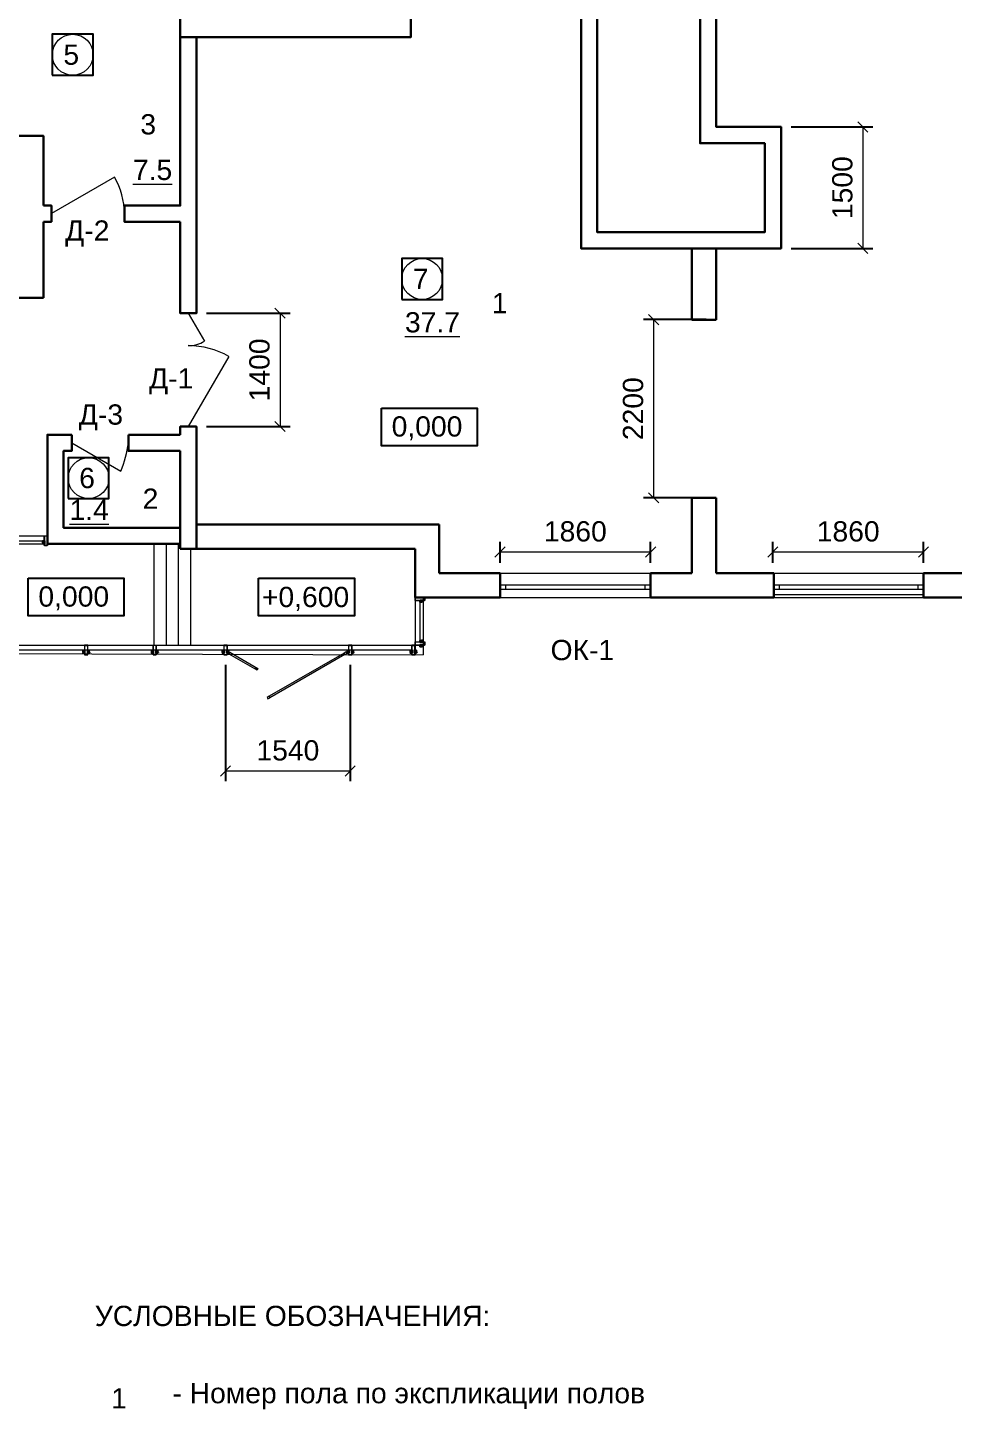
# Model space of a CAD drawing. Header units: metres. Extents: x 0 to 62.5, y -0.5 to 27.6.
# Drawn here: x 13.48 to 24.91, y 1.22 to 18.29 of the extents above; entities that cross this region are included whole.
import ezdxf
from ezdxf.enums import TextEntityAlignment as Align

# ---------------------------------------------------------------- set-up
doc = ezdxf.new("R2010")
doc.units = ezdxf.units.M
doc.header["$MEASUREMENT"] = 0
for name, color, linetype, lineweight in [('Level 50', 7, 'Continuous', 0), ('окна', 153, 'Continuous', 18), ('Полы', 12, 'Continuous', 13), ('стена', 7, 'Continuous', 40)]:
    doc.layers.add(name, color=color, linetype=linetype, lineweight=lineweight)
doc.layers.add('YOLO_TABLE', color=1, linetype='Continuous')
doc.styles.get("Standard").update_dxf_attribs({"font": 'CS_Gost2304.shx'})
doc.styles.add('Style-Arial', font='arial.ttf')
doc.dimstyles.get("Standard").update_dxf_attribs({"dimtxt": 0.18, "dimasz": 0.18, "dimexe": 0.18, "dimexo": 0.0625, "dimgap": 0.09, "dimtad": 0, "dimtih": 1, "dimtoh": 1, "dimdec": 4, "dimzin": 0, "dimdsep": 46, "dimtxsty": 'STANDARD', "dimcen": 0.09, "dimadec": 0, "dimazin": 0, "dimtfac": 1, "dimtdec": 4, "dimtofl": 0, "dimtmove": 0, "dimatfit": 3, "dimfxl": 1, "dimtolj": 1, "dimtzin": 0, "dimarcsym": 0})

# ---------------------------------------------------------------- blocks, each defined once
blk = doc.blocks.new('stoyka_R')
at = {"color": 0, "linetype": 'ByBlock', "lineweight": 0}
for points in [[(-35, 97), (-36, 97), (-36, 96), (-36, 96), (-36, 95), (-34, 94, -0.278117), (-34, 93, -0.298632), (-34, 93), (-37, 92, -1.227062), (-37, 93), (-35, 94), (-37, 94), (-38, 94), (-40, 94), (-45, 92, -1.262793), (-45, 93), (-41, 96), (-40, 96), (-40, 95, 0.414214), (-40, 95), (-38, 95, 0.414214), (-38, 95), (-38, 96), (-38, 96), (-38, 97), (-39, 97, -0.954089), (-39, 97), (-38, 99), (-36, 99), (-34, 97, -0.954089)], [(-35, 82), (-36, 82), (-36, 83), (-36, 83), (-36, 84), (-34, 85, 0.278117), (-34, 86, 0.298632), (-34, 86), (-37, 87, 1.227062), (-37, 86), (-35, 86), (-37, 85), (-38, 86), (-40, 86), (-45, 87, 1.262793), (-45, 86), (-41, 83), (-40, 83), (-40, 84, -0.414214), (-40, 85), (-38, 85, -0.414214), (-38, 84), (-38, 83), (-38, 83), (-38, 82), (-39, 82, 0.954089), (-39, 82), (-38, 80), (-36, 80), (-34, 82, 0.954089)], [(35, 97), (36, 97), (36, 96), (36, 96), (36, 95), (34, 94, 0.278117), (33, 93, 0.298632), (34, 93), (37, 92, 1.227062), (37, 93), (35, 94), (37, 94), (38, 94), (40, 94), (45, 92, 1.262793), (45, 93), (41, 96), (40, 96), (40, 95, -0.414214), (39, 95), (38, 95, -0.414214), (38, 95), (38, 96), (37, 96), (37, 97), (39, 97, 0.954089), (39, 97), (37, 99), (36, 99), (34, 97, 0.954089)], [(35, 82), (36, 82), (36, 83), (36, 83), (36, 84), (34, 85, -0.278117), (33, 86, -0.298632), (34, 86), (37, 87, -1.227062), (37, 86), (35, 86), (37, 85), (38, 86), (40, 86), (45, 87, -1.262793), (45, 86), (41, 83), (40, 83), (40, 84, 0.414214), (39, 85), (38, 85, 0.414214), (38, 84), (38, 83), (37, 83), (37, 82), (39, 82, -0.954089), (39, 82), (37, 80), (36, 80), (34, 82, -0.954089)]]:
    blk.add_lwpolyline(points, format="xyb", close=True, dxfattribs=at)
at = {"color": 0, "linetype": 'ByBlock', "lineweight": -2}
for points in [[(-20, 63), (-20, 0), (20, 0), (20, 63), (19, 64, 0.580174), (18, 63), (18, 61), (15, 61), (15, 69), (14, 70), (15, 70), (15, 79), (18, 79), (18, 77, 0.580174), (19, 77), (20, 77), (20, 81), (15, 81), (15, 98), (33, 98), (33, 96), (32, 96, 0.414214), (31, 96), (31, 95), (35, 95, 0.414214), (35, 95), (35, 96), (35, 96), (35, 99), (39, 99), (39, 96), (38, 96), (38, 95, 0.414214), (38, 95), (39, 95, 0.414214), (40, 95), (40, 99, 0.414214), (39, 100), (20, 100), (20, 120), (-20, 120), (-20, 100), (-40, 100, 0.414214), (-40, 99), (-40, 95, 0.414214), (-40, 95), (-38, 95, 0.414214), (-38, 95), (-38, 96), (-39, 96), (-39, 99), (-35, 99), (-35, 96), (-35, 96), (-35, 95, 0.414214), (-35, 95), (-32, 95), (-32, 96, 0.414214), (-32, 96), (-34, 96), (-34, 98), (-15, 98), (-15, 81), (-20, 81), (-20, 77), (-19, 77, 0.580174), (-18, 77), (-18, 79), (-15, 79), (-15, 70), (-15, 70), (-15, 69), (-15, 61), (-18, 61), (-18, 63, 0.580174), (-19, 64)], [(-39, 79), (-30, 79), (-22, 76), (-16, 76, 0.414214), (-15, 76), (-15, 76, 0.23461), (-15, 77), (-16, 77, 0.303619), (-17, 77), (-18, 77), (-22, 77), (-30, 80), (-34, 80), (-34, 83), (-34, 84), (-35, 84), (-35, 83), (-35, 83), (-35, 80), (-39, 80), (-39, 83), (-38, 83), (-38, 84), (-40, 84), (-40, 60), (-20, 60), (-20, 61), (-22, 61), (-22, 64), (-18, 64), (-16, 62, 0.979824), (-16, 63), (-18, 65), (-23, 65), (-23, 61), (-39, 61), (-39, 79)], [(39, 79), (30, 79), (22, 76), (16, 76, -0.414214), (15, 76), (15, 76, -0.23461), (15, 77), (16, 77, -0.303619), (17, 77), (18, 77), (22, 77), (30, 80), (33, 80), (33, 83), (33, 84), (35, 84), (35, 83), (34, 83), (34, 80), (39, 80), (39, 83), (38, 83), (38, 84), (40, 84), (40, 60), (20, 60), (20, 61), (22, 61), (22, 64), (18, 64), (16, 62, -0.979824), (16, 63), (18, 65), (23, 65), (23, 61), (39, 61), (39, 79)]]:
    blk.add_lwpolyline(points, format="xyb", close=True, dxfattribs=at)
at = {"lineweight": 0}
for points in [[(-37, 92), (-25, 92)], [(-37, 87), (-25, 87)], [(37, 92), (25, 92)], [(37, 87), (25, 87)]]:
    blk.add_lwpolyline(points, dxfattribs=at)
for points in [[(-25, 83), (-15, 83), (-15, 95), (-25, 95)], [(25, 83), (15, 83), (15, 95), (25, 95)]]:
    blk.add_lwpolyline(points, close=True, dxfattribs=at)
at = {"color": 0, "linetype": 'ByBlock', "lineweight": -2}
blk.add_lwpolyline([(18, 59), (18, 3), (-18, 3), (-18, 59), (-13, 59), (-13, 100), (-18, 100), (-18, 118), (18, 118), (18, 100), (13, 100), (13, 59)], close=True, dxfattribs=at)
blk = doc.blocks.new('_Oblique')
at = {"color": 0, "linetype": 'ByBlock', "lineweight": -2}
blk.add_line((0.5, 0.5), (-0.5, -0.5), dxfattribs=at)
blk = doc.blocks.new('*D59')
at = {"color": 0, "lineweight": -2, "transparency": 16777216}
for p, q in [((15.688, 14.761), (16.721, 14.761)), ((15.688, 13.361), (16.721, 13.361))]:
    blk.add_line(p, q, dxfattribs=at)
at = {"color": 5, "lineweight": 0, "transparency": 16777216}
blk.add_line((16.596, 14.761), (16.596, 13.361), dxfattribs=at)
at = {"layer": 'Defpoints', "color": 0, "transparency": 16777216}
for p in [(15.563, 14.761), (15.563, 13.361), (16.596, 13.361)]:
    blk.add_point(p, dxfattribs=at)
at = {"color": 5, "lineweight": 0, "transparency": 16777216, "xscale": 0.125, "yscale": 0.125, "zscale": 0.125}
for p, rotation in [((16.596, 14.761), 90), ((16.596, 13.361), 270)]:
    blk.add_blockref('_Oblique', p, dxfattribs=dict(at, rotation=rotation))
at = {"color": 0, "transparency": 16777216, "insert": (16.343, 14.061), "char_height": 0.25, "attachment_point": 5, "rotation": 90, "style": 'Style-Arial'}
blk.add_mtext('1400', dxfattribs=at)
blk = doc.blocks.new('TerminatorOpen')
at = {"color": 0, "linetype": 'ByBlock', "lineweight": -2}
for q in [(-1, 0.5), (-1, 0), (-1, -0.5)]:
    blk.add_line((0, 0), q, dxfattribs=at)
blk = doc.blocks.new('*D60')
at = {"color": 0, "lineweight": -2, "transparency": 16777216}
for p, q in [((19.313, 11.677), (19.313, 11.937)), ((21.173, 11.677), (21.173, 11.937))]:
    blk.add_line(p, q, dxfattribs=at)
at = {"color": 5, "lineweight": 0, "transparency": 16777216}
blk.add_line((19.313, 11.812), (21.173, 11.812), dxfattribs=at)
at = {"layer": 'Defpoints', "color": 0, "transparency": 16777216}
for p in [(21.173, 11.812), (19.313, 11.552), (21.173, 11.552)]:
    blk.add_point(p, dxfattribs=at)
at = {"color": 5, "lineweight": 0, "transparency": 16777216, "xscale": 0.125, "yscale": 0.125, "zscale": 0.125, "rotation": 180}
blk.add_blockref('_Oblique', (19.313, 11.812), dxfattribs=at)
at = {"color": 5, "lineweight": 0, "transparency": 16777216, "xscale": 0.125, "yscale": 0.125, "zscale": 0.125}
blk.add_blockref('_Oblique', (21.173, 11.812), dxfattribs=at)
at = {"color": 0, "transparency": 16777216, "insert": (20.243, 12.065), "char_height": 0.25, "attachment_point": 5, "style": 'Style-Arial'}
blk.add_mtext('1860', dxfattribs=at)
blk = doc.blocks.new('*D61')
at = {"color": 0, "lineweight": -2, "transparency": 16777216}
for p, q in [((22.683, 11.677), (22.683, 11.937)), ((24.543, 11.677), (24.543, 11.937))]:
    blk.add_line(p, q, dxfattribs=at)
at = {"color": 5, "lineweight": 0, "transparency": 16777216}
blk.add_line((22.683, 11.812), (24.543, 11.812), dxfattribs=at)
at = {"layer": 'Defpoints', "color": 0, "transparency": 16777216}
for p in [(24.543, 11.812), (22.683, 11.552), (24.543, 11.552)]:
    blk.add_point(p, dxfattribs=at)
at = {"color": 5, "lineweight": 0, "transparency": 16777216, "xscale": 0.125, "yscale": 0.125, "zscale": 0.125, "rotation": 180}
blk.add_blockref('_Oblique', (22.683, 11.812), dxfattribs=at)
at = {"color": 5, "lineweight": 0, "transparency": 16777216, "xscale": 0.125, "yscale": 0.125, "zscale": 0.125}
blk.add_blockref('_Oblique', (24.543, 11.812), dxfattribs=at)
at = {"color": 0, "transparency": 16777216, "insert": (23.613, 12.065), "char_height": 0.25, "attachment_point": 5, "style": 'Style-Arial'}
blk.add_mtext('1860', dxfattribs=at)
blk = doc.blocks.new('*D77')
at = {"color": 0, "lineweight": -2, "transparency": 16777216}
for p, q in [((22.908, 17.062), (23.919, 17.062)), ((22.908, 15.562), (23.919, 15.562))]:
    blk.add_line(p, q, dxfattribs=at)
at = {"color": 5, "lineweight": 0, "transparency": 16777216}
blk.add_line((23.794, 17.062), (23.794, 15.562), dxfattribs=at)
at = {"layer": 'Defpoints', "color": 0, "transparency": 16777216}
for p in [(22.783, 17.062), (22.783, 15.562), (23.794, 15.562)]:
    blk.add_point(p, dxfattribs=at)
at = {"color": 5, "lineweight": 0, "transparency": 16777216, "xscale": 0.125, "yscale": 0.125, "zscale": 0.125}
for p, rotation in [((23.794, 17.062), 90), ((23.794, 15.562), 270)]:
    blk.add_blockref('_Oblique', p, dxfattribs=dict(at, rotation=rotation))
at = {"color": 0, "transparency": 16777216, "insert": (23.542, 16.312), "char_height": 0.25, "attachment_point": 5, "rotation": 90, "style": 'Style-Arial'}
blk.add_mtext('1500', dxfattribs=at)
blk = doc.blocks.new('*D79')
at = {"color": 0, "lineweight": -2, "transparency": 16777216}
for p, q in [((21.858, 14.682), (21.085, 14.682)), ((21.858, 12.482), (21.085, 12.482))]:
    blk.add_line(p, q, dxfattribs=at)
at = {"color": 5, "lineweight": 0, "transparency": 16777216}
blk.add_line((21.21, 14.682), (21.21, 12.482), dxfattribs=at)
at = {"layer": 'Defpoints', "color": 0, "transparency": 16777216}
for p in [(21.983, 14.682), (21.21, 12.482), (21.983, 12.482)]:
    blk.add_point(p, dxfattribs=at)
at = {"color": 5, "lineweight": 0, "transparency": 16777216, "xscale": 0.125, "yscale": 0.125, "zscale": 0.125}
for p, rotation in [((21.21, 14.682), 90), ((21.21, 12.482), 270)]:
    blk.add_blockref('_Oblique', p, dxfattribs=dict(at, rotation=rotation))
at = {"color": 0, "transparency": 16777216, "insert": (20.957, 13.582), "char_height": 0.25, "attachment_point": 5, "rotation": 90, "style": 'Style-Arial'}
blk.add_mtext('2200', dxfattribs=at)
blk = doc.blocks.new('*D82')
at = {"color": 0, "lineweight": -2, "transparency": 16777216}
for p, q in [((15.923, 10.416), (15.923, 8.982)), ((17.463, 10.416), (17.463, 8.982))]:
    blk.add_line(p, q, dxfattribs=at)
at = {"color": 5, "lineweight": 0, "transparency": 16777216}
blk.add_line((15.923, 9.107), (17.463, 9.107), dxfattribs=at)
at = {"layer": 'Defpoints', "color": 0, "transparency": 16777216}
for p in [(15.923, 10.541), (17.463, 10.541), (17.463, 9.107)]:
    blk.add_point(p, dxfattribs=at)
at = {"color": 5, "lineweight": 0, "transparency": 16777216, "xscale": 0.125, "yscale": 0.125, "zscale": 0.125, "rotation": 180}
blk.add_blockref('_Oblique', (15.923, 9.107), dxfattribs=at)
at = {"color": 5, "lineweight": 0, "transparency": 16777216, "xscale": 0.125, "yscale": 0.125, "zscale": 0.125}
blk.add_blockref('_Oblique', (17.463, 9.107), dxfattribs=at)
at = {"color": 0, "transparency": 16777216, "insert": (16.693, 9.36), "char_height": 0.25, "attachment_point": 5, "style": 'Style-Arial'}
blk.add_mtext('1540', dxfattribs=at)

msp = doc.modelspace()

# ---------------------------------------------------------------- linework, layer by layer
at = {"color": 7, "linetype": 'Continuous', "lineweight": 13}
for p, q in [((14.55267458, 16.44150456), (13.77325171, 15.99150456)), ((15.46325171, 14.7605698), (15.66325171, 14.41415964)), ((15.96325171, 14.22659521), (15.46325171, 13.3605698))]:
    msp.add_line(p, q, dxfattribs=at)
msp.add_lwpolyline([(15.56325171, 15.89150456), (15.56325171, 14.7605698), (15.36325171, 14.7605698), (15.36325171, 15.89150456)], dxfattribs=at)
at = {"linetype": 'Continuous', "lineweight": 13}
for points in [[(17.84768638, 13.12333108), (17.84768638, 13.58715796), (19.03183077, 13.58715796), (19.03183077, 13.12333108), (17.84768638, 13.12333108)], [(13.48433889, 11.02269813), (13.48433889, 11.48652501), (14.66848328, 11.48652501), (14.66848328, 11.02269813), (13.48433889, 11.02269813)], [(16.33146535, 11.02269813), (16.33146535, 11.48652501), (17.51560974, 11.48652501), (17.51560974, 11.02269813), (16.33146535, 11.02269813)]]:
    msp.add_lwpolyline(points, dxfattribs=at)
at = {"color": 7, "linetype": 'Continuous', "lineweight": 0}
msp.add_lwpolyline([(14.02325171, 13.1605698), (14.6294695, 12.8105698, 0.059797506), (14.72325171, 13.1605698, 1)], format="xyb", dxfattribs=at)
for centre, radius, start, end in [((13.77325171, 15.99150456), 0.9, 0, 30), ((15.46325171, 14.7605698), 0.4, 270, 300), ((15.46325171, 13.3605698), 1, 60, 90)]:
    msp.add_arc(centre, radius, start, end, dxfattribs=at)
at = {"layer": 'Level 50', "color": 7, "linetype": 'Continuous', "lineweight": 30}
for points in [[(18.01325171, 19.37150456), (20.51325171, 19.37150456), (20.51325171, 15.76150456), (21.98325171, 15.76150456)], [(21.98325171, 15.76150456), (22.58325171, 15.76150456), (22.58325171, 16.86150456), (21.78325171, 16.86150456), (21.78325171, 19.36948512)], [(12.66325171, 16.95150456), (12.66325171, 19.17150456), (15.36325171, 19.17150456), (15.36325171, 18.17150456), (18.21325171, 18.17150456), (18.21325171, 19.17150456)], [(18.21325171, 19.17150456), (20.31325171, 19.17150456), (20.31325171, 15.56150456), (21.98325171, 15.56150456)], [(21.98325171, 15.56150456), (22.78325171, 15.56150456), (22.78325171, 17.06150456), (21.98325171, 17.06150456), (21.98325171, 19.17150456)], [(15.56325171, 15.89150456), (15.56325171, 15.89150456), (15.56325171, 18.17150456), (15.36325171, 18.17150456), (15.36325171, 16.09150456), (14.67325171, 16.09150456)], [(13.67325171, 16.09150456), (13.67325171, 16.75150456), (13.67325171, 16.95150456), (12.66325171, 16.95150456)], [(13.67325171, 16.09150456), (13.77325171, 16.09150456), (13.77325171, 15.89150456), (13.67325171, 15.89150456)], [(14.67325171, 16.09150456), (14.67325171, 15.89150456), (15.36325171, 15.89150456)], [(13.67325171, 14.95150456), (13.67325171, 15.89150456)], [(15.56325171, 15.89150456), (15.56325171, 14.7605698), (15.36325171, 14.7605698), (15.36325171, 15.89150456)], [(21.68325171, 15.56150456), (21.68325171, 14.68150456)], [(21.98325171, 15.56150456), (21.98325171, 14.68150456)], [(21.98325171, 15.56150456), (21.98325171, 14.68150456)], [(12.74325171, 15.15150456), (12.74325171, 14.95150456), (13.67325171, 14.95150456)], [(21.98325171, 14.68150456), (21.68325171, 14.68150456)], [(15.36325171, 13.2605698), (15.36325171, 13.3605698), (15.56325171, 13.3605698), (15.56325171, 13.1505698)], [(14.02325171, 13.2605698), (14.02325171, 13.0605698), (13.92325171, 13.0605698), (13.92325171, 12.1105698), (15.36325171, 12.1105698), (15.36325171, 11.9105698), (13.72325171, 11.9105698), (13.72325171, 13.2605698), (14.02325171, 13.2605698)], [(14.72325171, 13.2605698), (14.72325171, 13.0605698), (15.36325171, 13.0605698)], [(15.36325171, 13.2605698), (14.72325171, 13.2605698)], [(15.56325171, 13.1505698), (15.56325171, 11.8505698)], [(15.36325171, 11.8505698), (15.36325171, 13.0605698)], [(21.68325171, 12.48150456), (21.68325171, 11.55150456)], [(21.68325171, 12.48150456), (21.98325171, 12.48150456)], [(21.98325171, 12.48150456), (21.98325171, 11.55150456)], [(21.98325171, 12.48150456), (21.98325171, 11.55150456)], [(15.56325171, 12.1505698), (18.56325171, 12.1505698)], [(18.56325171, 12.1505698), (18.56325171, 11.55150456)], [(15.36325171, 11.8505698), (18.26325171, 11.8505698)], [(18.26325171, 11.8505698), (18.26325171, 11.25150456)], [(18.56325171, 11.55150456), (19.31325171, 11.55150456)], [(19.31325171, 11.55150456), (19.31325171, 11.25150456)], [(21.17325171, 11.55150456), (21.68325171, 11.55150456)], [(21.17325171, 11.55150456), (21.17325171, 11.25150456)], [(21.98325171, 11.55150456), (22.69325171, 11.55150456)], [(22.69325171, 11.55150456), (22.69325171, 11.25150456)], [(24.54325171, 11.55150456), (24.54325092, 11.25150456)], [(24.54325171, 11.55150456), (25.34325171, 11.55150456)], [(19.31325171, 11.25150456), (18.26325171, 11.25150456)], [(22.69325171, 11.25150456), (21.17325171, 11.25150456)], [(24.54325171, 11.25150456), (25.77325171, 11.25150456)]]:
    msp.add_lwpolyline(points, dxfattribs=at)
at = {"layer": 'Level 50', "color": 7, "linetype": 'Continuous', "lineweight": 0}
for centre in [(14.03603408, 17.95362263), (18.35134017, 15.18379521), (14.2311711, 12.72412499)]:
    msp.add_circle(centre, 0.25242955, dxfattribs=at)
at = {"layer": 'YOLO_TABLE'}
for points in [[(13.78360454, 17.70119309), (14.28846363, 17.70119309), (14.28846363, 18.20605218), (13.78360454, 18.20605218)], [(18.09891062, 14.93136566), (18.60376971, 14.93136566), (18.60376971, 15.43622475), (18.09891062, 15.43622475)], [(17.84768638, 13.58715796), (19.03183077, 13.58715796), (19.03183077, 13.12333108), (17.84768638, 13.12333108)], [(13.97874156, 12.47169544), (14.48360065, 12.47169544), (14.48360065, 12.97655453), (13.97874156, 12.97655453)], [(13.48433889, 11.48652501), (14.66848328, 11.48652501), (14.66848328, 11.02269813), (13.48433889, 11.02269813)], [(16.33146535, 11.48652501), (17.51560974, 11.48652501), (17.51560974, 11.02269813), (16.33146535, 11.02269813)]]:
    msp.add_lwpolyline(points, close=True, dxfattribs=at)
at = {"layer": 'окна', "ltscale": 100}
for p, q in [((16.31250073, 10.35191076), (15.96597539, 10.55171114)), ((16.32249074, 10.36923703), (15.97596541, 10.56903741))]:
    msp.add_line(p, q, dxfattribs=at)
at = {"layer": 'окна'}
for points in [[(11.64325171, 12.0105698), (13.72325171, 12.0105698)], [(11.70325171, 11.9505698), (13.69025171, 11.9505698)], [(13.72125171, 11.9100698), (13.72125171, 12.0075698), (13.68525171, 12.0075698), (13.68525171, 11.9510698), (13.69025171, 11.9510698), (13.69025171, 11.9100698), (13.68525171, 11.9100698), (13.68525171, 11.8925698), (13.72125171, 11.8925698), (13.72125171, 11.9100698)], [(11.64325171, 11.8905698), (11.64325171, 10.6605698), (15.04325171, 10.6605698)], [(11.70325171, 11.9105698), (13.69025171, 11.9105698)], [(13.66605727, 11.9235698), (13.67825171, 11.9235698)], [(13.66610191, 11.9185698), (13.67825171, 11.9185698)], [(13.72125171, 11.9105698), (15.36325171, 11.9105698)], [(11.54325171, 11.21150456), (11.54325171, 10.5605698), (18.36325171, 10.5405698)], [(18.26325171, 11.25150456), (18.26325171, 10.6405698)], [(18.36375171, 11.24950456), (18.26625171, 11.24950456), (18.26625171, 11.21350456), (18.32275171, 11.21350456), (18.32275171, 11.21850456), (18.36375171, 11.21850456), (18.36375171, 11.21350456), (18.38125171, 11.21350456), (18.38125171, 11.24950456), (18.36375171, 11.24950456)], [(18.32325171, 11.19150456), (18.32325171, 10.7005698)], [(18.35025171, 11.19431012), (18.35025171, 11.20650456)], [(18.35525171, 11.19435475), (18.35525171, 11.20650456)], [(18.36325171, 11.25150456), (18.36325171, 10.5405698)], [(18.20325171, 10.6005698), (11.70325171, 10.6005698)], [(15.04325171, 10.6605698), (15.49325171, 10.6605698), (18.26325171, 10.6605698)], [(17.38829803, 10.56371409), (16.46071827, 10.02911851)], [(17.39828805, 10.54638783), (16.47070824, 10.0117923)]]:
    msp.add_lwpolyline(points, dxfattribs=at)
for points in [[(13.72325171, 11.9105698), (13.72325171, 11.9105698), (13.72325171, 11.8905698), (13.68325171, 11.8905698), (13.68325171, 11.9105698), (13.66375171, 11.9105698, -0.4142135624), (13.66325171, 11.9110698), (13.66325171, 11.9150698, -0.4142135624), (13.66375171, 11.9155698), (13.66480171, 11.9155698, -0.4142135624), (13.66530171, 11.9150698), (13.66530171, 11.9143698), (13.66455171, 11.9143698), (13.66455171, 11.9118698), (13.66855171, 11.9118698), (13.66855171, 11.9143698), (13.66780171, 11.9143698), (13.66780171, 11.9150698, -0.4142135624), (13.66830171, 11.9155698), (13.67175171, 11.9155698), (13.67175171, 11.9148698, -0.4142135624), (13.67125171, 11.9143698), (13.66975171, 11.9143698), (13.66975171, 11.9120698), (13.68825171, 11.9120698), (13.68825171, 11.9298198), (13.68325171, 11.9298198), (13.68325171, 11.9333166), (13.68399631, 11.93375493, -0.5801735595), (13.68475174, 11.93332303), (13.68475174, 11.9313198), (13.68825171, 11.9313198), (13.68825171, 11.9400698), (13.68875171, 11.9405698), (13.68825171, 11.9410698), (13.68825171, 11.9490698), (13.68475174, 11.9490698), (13.68475174, 11.94706658, -0.5801735595), (13.68399631, 11.94663468), (13.68325171, 11.94707301), (13.68325171, 12.0105698), (13.72325171, 12.0105698), (13.72325171, 11.94707301)], [(18.36325171, 11.25150456), (18.36325171, 11.25150456), (18.38325171, 11.25150456), (18.38325171, 11.21150456), (18.36325171, 11.21150456), (18.36325171, 11.19200456, -0.4142135624), (18.36275171, 11.19150456), (18.35875171, 11.19150456, -0.4142135624), (18.35825171, 11.19200456), (18.35825171, 11.19305456, -0.4142135624), (18.35875171, 11.19355456), (18.35945171, 11.19355456), (18.35945171, 11.19280456), (18.36195171, 11.19280456), (18.36195171, 11.19680456), (18.35945171, 11.19680456), (18.35945171, 11.19605456), (18.35875171, 11.19605456, -0.4142135624), (18.35825171, 11.19655456), (18.35825171, 11.20000456), (18.35895171, 11.20000456, -0.4142135624), (18.35945171, 11.19950456), (18.35945171, 11.19800456), (18.36175171, 11.19800456), (18.36175171, 11.21650456), (18.34400171, 11.21650456), (18.34400171, 11.21150456), (18.34050492, 11.21150456), (18.34006659, 11.21224915, -0.5801735595), (18.34049849, 11.21300458), (18.34250171, 11.21300458), (18.34250171, 11.21650456), (18.33375171, 11.21650456), (18.33325171, 11.21700456), (18.33275171, 11.21650456), (18.32475171, 11.21650456), (18.32475171, 11.21300458), (18.32675494, 11.21300458, -0.5801735595), (18.32718684, 11.21224915), (18.3267485, 11.21150456), (18.26325171, 11.21150456), (18.26325171, 11.25150456), (18.3267485, 11.25150456)]]:
    msp.add_lwpolyline(points, format="xyb", dxfattribs=at)
for points in [[(13.66425171, 11.9315698), (13.67325171, 11.9315698), (13.68115171, 11.9350698), (13.68755171, 11.9350698, -0.4142135624), (13.68805171, 11.9345698), (13.68805171, 11.9343339, -0.2346100061), (13.6878403, 11.93393284), (13.68677388, 11.93313891, -0.3036194749), (13.68632909, 11.93313822), (13.68505171, 11.9340698), (13.68115171, 11.9340698), (13.67325171, 11.9305698), (13.66975171, 11.9305698), (13.66975171, 11.9277698), (13.66975171, 11.9265698), (13.66852906, 11.9265698), (13.66795171, 11.9275698), (13.66875171, 11.9275698), (13.66875171, 11.9305698), (13.66425171, 11.9305698), (13.66425171, 11.9275698), (13.66545171, 11.9275698), (13.66487436, 11.9265698), (13.66325171, 11.9265698), (13.66325171, 11.9505698), (13.68325171, 11.9505698), (13.68325171, 11.9495698), (13.68125171, 11.9495698), (13.68125171, 11.9465698), (13.68531335, 11.9465698), (13.68690993, 11.94816639, -0.9798244206), (13.68760291, 11.94744515), (13.68572756, 11.9455698), (13.68005171, 11.9455698), (13.68005171, 11.9495698), (13.66425171, 11.9495698), (13.66425171, 11.9315698)], [(13.6683931, 11.92818259), (13.66725171, 11.9288698), (13.66725171, 11.9275698), (13.66750171, 11.9275698), (13.66750171, 11.9265698), (13.66915785, 11.92583374, -0.2781165631), (13.66974943, 11.92498741, -0.298632436), (13.66908752, 11.92411295), (13.66624787, 11.92359924, -1.2270617229), (13.66609172, 11.92425819), (13.66845171, 11.9250698), (13.66650171, 11.9255698), (13.66550171, 11.9250698), (13.66300171, 11.9250698), (13.65847805, 11.92367168, -1.2627930682), (13.6581195, 11.92425107), (13.66225171, 11.9275698), (13.66325171, 11.9275698), (13.66325171, 11.9265698, 0.4142135624), (13.66375171, 11.9260698), (13.66500171, 11.9260698, 0.4142135624), (13.66550171, 11.9265698), (13.66550171, 11.9275698), (13.66575171, 11.9275698), (13.66575171, 11.9288698), (13.66461033, 11.92818259, -0.9540885036), (13.66407203, 11.92862886), (13.66575171, 11.9305698), (13.66725171, 11.9305698), (13.66893139, 11.92862886, -0.9540885036)], [(13.6683931, 11.91395412), (13.66725171, 11.9135698), (13.66725171, 11.91456691), (13.66750171, 11.91456691), (13.66750171, 11.91556691), (13.66915785, 11.91630297, 0.2781165631), (13.66974943, 11.91714931, 0.298632436), (13.66908752, 11.91802376), (13.66624787, 11.91853748, 1.2270617229), (13.66609172, 11.91787853), (13.66845171, 11.91706691), (13.66650171, 11.91656691), (13.66550171, 11.91706691), (13.66300171, 11.91706691), (13.65847805, 11.91846504, 1.2627930682), (13.6581195, 11.91788564), (13.66225171, 11.91456691), (13.66325171, 11.91456691), (13.66325171, 11.91556691, -0.4142135624), (13.66375171, 11.91606691), (13.66500171, 11.91606691, -0.4142135624), (13.66550171, 11.91556691), (13.66550171, 11.91456691), (13.66575171, 11.91456691), (13.66575171, 11.9135698), (13.66461033, 11.91395412, 0.9540885036), (13.66407203, 11.91350786), (13.66575171, 11.9118698), (13.66725171, 11.9118698), (13.66893139, 11.91350786, 0.9540885036)], [(18.34225171, 11.19250456), (18.34225171, 11.20150456), (18.33875171, 11.20940456), (18.33875171, 11.21580456, -0.4142135624), (18.33925171, 11.21630456), (18.33948762, 11.21630456, -0.2346100061), (18.33988868, 11.21609314), (18.34068261, 11.21502672, -0.3036194749), (18.3406833, 11.21458193), (18.33975171, 11.21330456), (18.33975171, 11.20940456), (18.34325171, 11.20150456), (18.34325171, 11.19800456), (18.34605171, 11.19800456), (18.34725171, 11.19800456), (18.34725171, 11.19678191), (18.34625171, 11.19620456), (18.34625171, 11.19700456), (18.34325171, 11.19700456), (18.34325171, 11.19250456), (18.34625171, 11.19250456), (18.34625171, 11.19370456), (18.34725171, 11.19312721), (18.34725171, 11.19150456), (18.32325171, 11.19150456), (18.32325171, 11.21150456), (18.32425171, 11.21150456), (18.32425171, 11.20950456), (18.32725171, 11.20950456), (18.32725171, 11.21356619), (18.32565513, 11.21516278, -0.9798244206), (18.32637636, 11.21585575), (18.32825171, 11.21398041), (18.32825171, 11.20830456), (18.32425171, 11.20830456), (18.32425171, 11.19250456), (18.34225171, 11.19250456)], [(18.34563893, 11.19664594), (18.34495171, 11.19550456), (18.34625171, 11.19550456), (18.34625171, 11.19575456), (18.34725171, 11.19575456), (18.34798777, 11.1974107, -0.2781165631), (18.34883411, 11.19800228, -0.298632436), (18.34970857, 11.19734037), (18.35022228, 11.19450072, -1.2270617229), (18.34956333, 11.19434457), (18.34875171, 11.19670456), (18.34825171, 11.19475456), (18.34875171, 11.19375456), (18.34875171, 11.19125456), (18.35014984, 11.1867309, -1.2627930682), (18.34957044, 11.18637234), (18.34625171, 11.19050456), (18.34625171, 11.19150456), (18.34725171, 11.19150456, 0.4142135624), (18.34775171, 11.19200456), (18.34775171, 11.19325456, 0.4142135624), (18.34725171, 11.19375456), (18.34625171, 11.19375456), (18.34625171, 11.19400456), (18.34495171, 11.19400456), (18.34563893, 11.19286317, -0.9540885036), (18.34519266, 11.19232488), (18.34325171, 11.19400456), (18.34325171, 11.19550456), (18.34519266, 11.19718424, -0.9540885036)], [(18.35986739, 11.19664594), (18.36025171, 11.19550456), (18.35925461, 11.19550456), (18.35925461, 11.19575456), (18.35825461, 11.19575456), (18.35751854, 11.1974107, 0.2781165631), (18.35667221, 11.19800228, 0.298632436), (18.35579775, 11.19734037), (18.35528404, 11.19450072, 1.2270617229), (18.35594299, 11.19434457), (18.35675461, 11.19670456), (18.35725461, 11.19475456), (18.35675461, 11.19375456), (18.35675461, 11.19125456), (18.35535648, 11.1867309, 1.2627930682), (18.35593588, 11.18637234), (18.35925461, 11.19050456), (18.35925461, 11.19150456), (18.35825461, 11.19150456, -0.4142135624), (18.35775461, 11.19200456), (18.35775461, 11.19325456, -0.4142135624), (18.35825461, 11.19375456), (18.35925461, 11.19375456), (18.35925461, 11.19400456), (18.36025171, 11.19400456), (18.35986739, 11.19286317, 0.9540885036), (18.36031366, 11.19232488), (18.36195171, 11.19400456), (18.36195171, 11.19550456), (18.36031366, 11.19718424, 0.9540885036)]]:
    msp.add_lwpolyline(points, format="xyb", close=True, dxfattribs=at)
for points in [[(13.67825171, 11.9270698), (13.68825171, 11.9270698), (13.68825171, 11.9150698), (13.67825171, 11.9150698)], [(18.34675171, 11.20650456), (18.34675171, 11.21650456), (18.35875171, 11.21650456), (18.35875171, 11.20650456)]]:
    msp.add_lwpolyline(points, close=True, dxfattribs=at)
at = {"layer": 'окна', "ltscale": 100}
for points in [[(21.17325171, 11.40150456), (19.31325171, 11.40150456)], [(19.31325171, 11.40150456), (19.31325171, 11.35150456), (19.38325171, 11.35150456), (19.38325171, 11.40150456), (19.31325171, 11.40150456)], [(19.31325171, 11.35150456), (21.17325171, 11.35150456)], [(21.10325171, 11.40150456), (21.10325171, 11.35150456), (21.17325171, 11.35150456), (21.17325171, 11.40150456), (21.10325171, 11.40150456)], [(24.54332542, 11.40150456), (22.69325171, 11.40150456)], [(22.69325171, 11.40150456), (22.69325171, 11.35150456), (22.76325171, 11.35150456), (22.76325171, 11.40150456), (22.69325171, 11.40150456)], [(22.69325171, 11.35150456), (24.54330085, 11.35150456)], [(24.47325132, 11.40146334), (24.47325132, 11.35146334), (24.54325132, 11.35146334), (24.54325132, 11.40146334), (24.47325132, 11.40146334)]]:
    msp.add_lwpolyline(points, dxfattribs=at)
for points in [[(15.95050171, 10.58371933), (15.97596541, 10.56903741), (15.96597542, 10.5517112), (15.94051173, 10.56639312)], [(17.41376173, 10.57839601), (17.38829803, 10.5637141), (17.39828802, 10.54638789), (17.42375171, 10.5610698)], [(16.29702705, 10.38391894), (16.32249074, 10.36923703), (16.31250076, 10.35191082), (16.28703707, 10.36659274)], [(16.46071827, 10.02911851), (16.43525457, 10.0144366), (16.44524455, 9.99711039), (16.47070824, 10.0117923)]]:
    msp.add_lwpolyline(points, close=True, dxfattribs=at)
at = {"layer": 'стена', "color": 7, "linetype": 'Continuous', "lineweight": 13}
for points in [[(15.04325171, 10.6605698), (15.04325171, 11.9105698)], [(15.19325171, 10.6605698), (15.19325171, 11.9105698)], [(15.34325171, 10.6605698), (15.34325171, 11.9105698)], [(15.49325171, 10.6605698), (15.49325171, 11.8505698)], [(19.31325171, 11.55150456), (21.17325171, 11.55150456)], [(22.69325171, 11.55150456), (24.54325171, 11.55149971)], [(22.69325171, 11.25150456), (24.54325096, 11.25150458), (24.54325096, 11.28150458), (22.69325171, 11.28150456), (22.69325171, 11.25150456)], [(19.31325171, 11.25150456), (21.17325171, 11.25150456)], [(22.69325171, 11.25150456), (24.54325171, 11.25150456)]]:
    msp.add_lwpolyline(points, dxfattribs=at)

# ---------------------------------------------------------------- block references
at = {"layer": 'окна', "yscale": 0.001, "zscale": 0.001}
for p, xscale, rotation in [((14.20125171, 10.6605698), 0.001, 180), ((15.04825171, 10.6605698), -0.001, 180), ((15.92325171, 10.6605698), 0.001, 180), ((17.46325171, 10.6605698), 0.001, 180), ((18.24325171, 10.6605698), 0.001, 180), ((18.24325171, 10.6605698), -0.001, 180), ((18.26325171, 10.6805698), -0.001, 270)]:
    msp.add_blockref('stoyka_R', p, dxfattribs=dict(at, xscale=xscale, rotation=rotation))

# ---------------------------------------------------------------- texts
at = {"color": 7, "linetype": 'Continuous', "lineweight": 0, "style": 'Style-Arial'}
for s, p in [('5', (14.01751791, 18.08028399)), ('7', (18.332824, 15.31045657)), ('6', (14.21265493, 12.85078634))]:
    msp.add_text(s, height=0.25, dxfattribs=at).set_placement(p, align=Align.TOP_CENTER)
for s, p in [('0,000', (17.97458803, 13.23763405)), ('0,000', (13.61124054, 11.13700111)), ('+0,600', (16.37226446, 11.1312635))]:
    msp.add_text(s, height=0.25, dxfattribs=at).set_placement(p)
at = {"color": 7, "lineweight": 13, "style": 'Style-Arial'}
msp.add_text('УСЛОВНЫЕ ОБОЗНАЧЕНИЯ:', height=0.25, dxfattribs=at).set_placement((14.30870295, 2.50054703), align=Align.TOP_LEFT)
at = {"color": 7, "linetype": 'Continuous', "lineweight": 13, "char_height": 0.25, "attachment_point": 1, "line_spacing_factor": 0.6, "style": 'Style-Arial'}
for s, insert in [('{\\L7.5}', (14.77895632, 16.65686896)), ('{\\L37.7}', (18.13896275, 14.77410647)), ('{\\L1.4}', (13.99577138, 12.45702196))]:
    msp.add_mtext(s, dxfattribs=dict(at, insert=insert))
at = {"color": 7, "linetype": 'Continuous', "lineweight": 0, "char_height": 0.25, "attachment_point": 7, "line_spacing_factor": 0.72}
for s, insert in [('\\fArial|b0|i0|c204204|p39;Д-2', (13.942356, 15.58490415)), ('{\\fArial|b0|i0|c204|p39;Д\\fArial|b0|i0|c0|p39;-1}', (14.97730613, 13.75906823)), ('\\fArial|b0|i0|c204204|p39;Д-3', (14.11020611, 13.31254122)), ('{\\fArial|b0|i0|c204|p39;ОК\\fArial|b0|i0|c0|p39;-\\fArial|b0|i0|c204|p39;1}', (19.9372222, 10.47239386))]:
    msp.add_mtext(s, dxfattribs=dict(at, insert=insert))
at = {"color": 7, "linetype": 'Continuous', "lineweight": 0, "insert": (15.26640306, 1.546777), "char_height": 0.25, "attachment_point": 1, "line_spacing_factor": 0.6, "style": 'Style-Arial'}
msp.add_mtext('- Номер пола по экспликации полов', dxfattribs=at)
at = {"layer": 'Полы', "linetype": 'Continuous', "lineweight": 0, "style": 'Style-Arial'}
for s, p in [('3', (14.96807907, 17.21971962)), ('1', (19.30853744, 15.01070745)), ('2', (14.99628967, 12.59519336)), ('1', (14.60699193, 1.48281809))]:
    msp.add_text(s, height=0.25, dxfattribs=at).set_placement(p, align=Align.TOP_CENTER)

# ---------------------------------------------------------------- dimensions: what is measured, and where the dimension line sits
for base, p1, p2, picture, middle in [((23.79423407, 15.56150456), (22.78325171, 17.06150456), (22.78325171, 15.56150456), '*D77', (23.54159083, 16.31150456)), ((16.59571419, 13.3605698), (15.56325171, 14.7605698), (15.56325171, 13.3605698), '*D59', (16.34307094, 14.0605698)), ((21.21007156, 12.48150456), (21.98325171, 14.68150456), (21.98325171, 12.48150456), '*D79', (20.95742831, 13.58150456))]:
    dim = msp.add_linear_dim(base=base, p1=p1, p2=p2, angle=90, dimstyle='Standard', override={"dimtxt": 0.25, "dimasz": 0.125, "dimexe": 0.125, "dimexo": 0.125, "dimgap": 0.125, "dimtad": 1, "dimtih": 0, "dimtoh": 0, "dimlfac": 1000, "dimzin": 11, "dimtxsty": 'Style-Arial', "dimblk": 'Oblique', "dimclrd": 5, "dimadec": 4, "dimazin": 3, "dimldrblk": 'TerminatorOpen', "dimfrac": 2, "dimtolj": 0, "dimtzin": 11, "dimlwd": 0})
    dim.commit()
    dim.dimension.update_dxf_attribs({"geometry": picture, "text_midpoint": middle})
for base, p1, p2, picture, middle in [((21.17325171, 11.81241236), (19.31325171, 11.55150456), (21.17325171, 11.55150456), '*D60', (20.24325171, 12.0650556)), ((24.54325171, 11.81241236), (22.68325171, 11.55150456), (24.54325171, 11.55150456), '*D61', (23.61325171, 12.0650556)), ((17.46325171, 9.10699771), (15.92325171, 10.5405698), (17.46325171, 10.5405698), '*D82', (16.69325171, 9.35964095))]:
    dim = msp.add_linear_dim(base=base, p1=p1, p2=p2, dimstyle='Standard', override={"dimtxt": 0.25, "dimasz": 0.125, "dimexe": 0.125, "dimexo": 0.125, "dimgap": 0.125, "dimtad": 1, "dimtih": 0, "dimtoh": 0, "dimlfac": 1000, "dimzin": 11, "dimtxsty": 'Style-Arial', "dimblk": 'Oblique', "dimclrd": 5, "dimadec": 4, "dimazin": 3, "dimldrblk": 'TerminatorOpen', "dimfrac": 2, "dimtolj": 0, "dimtzin": 11, "dimlwd": 0})
    dim.commit()
    dim.dimension.update_dxf_attribs({"geometry": picture, "text_midpoint": middle})

doc.saveas('drawing.dxf')
